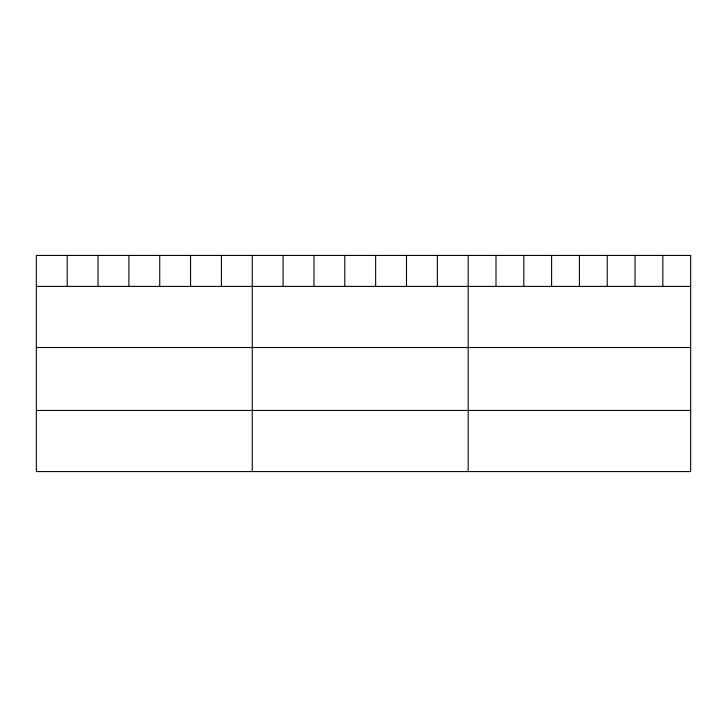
<?xml version="1.0" encoding="UTF-8"?>
<svg xmlns="http://www.w3.org/2000/svg" width="727" height="727" viewBox="0 0 727 727"><rect width="100%" height="100%" fill="white"/><g stroke="black" fill="none" stroke-linecap="round" stroke-linejoin="round"><path stroke-width="1.09" d="M36.35 286.402L690.65 286.402M36.35 347.506L690.65 347.506M36.35 410.464L690.65 410.464M662.842 255.422L662.842 286.402M635.034 255.422L635.034 286.402M607.227 255.422L607.227 286.402M579.419 255.422L579.419 286.402M551.611 255.422L551.611 286.402M523.803 255.422L523.803 286.402M495.996 255.422L495.996 286.402M468.188 255.422L468.188 471.578M437.345 255.422L437.345 286.402M406.493 255.422L406.493 286.402M375.65 255.422L375.65 286.402M344.807 255.422L344.807 286.402M313.964 255.422L313.964 286.402M283.112 255.422L283.112 286.402M252.269 255.422L252.269 471.578M221.426 255.422L221.426 286.402M190.574 255.422L190.574 286.402M159.731 255.422L159.731 286.402M128.888 255.422L128.888 286.402M98.045 255.422L98.045 286.402M67.193 255.422L67.193 286.402M690.65 255.422L36.35 255.422L36.35 471.578L690.65 471.578L690.65 255.422"/></g></svg>
